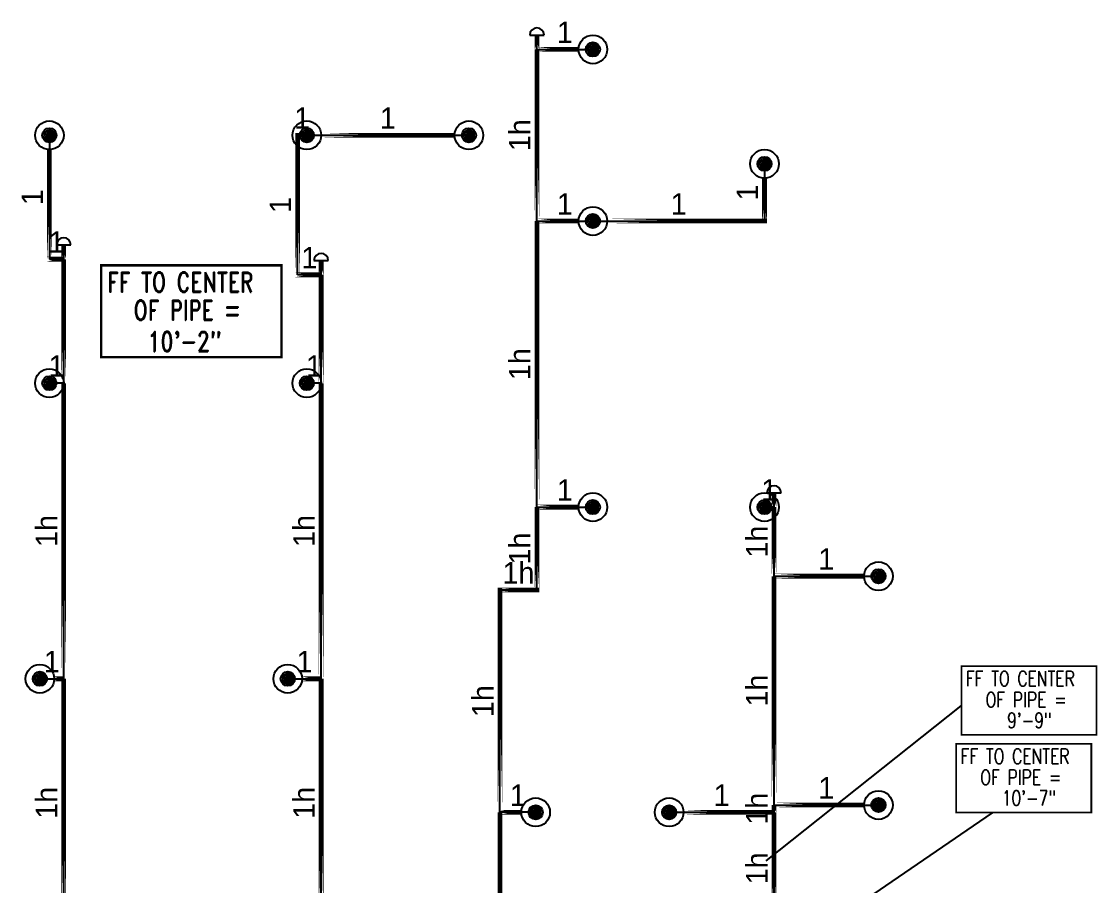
# Model space of a CAD drawing. Header units: inches. Extents: x -4258 to 19, y -149 to 1456.
# Drawn here: x -975.7 to -524.3, y 593 to 955.4 of the extents above; entities that cross this region are included whole.
import ezdxf
from ezdxf.enums import TextEntityAlignment as Align

# ---------------------------------------------------------------- set-up
doc = ezdxf.new("R2010")
doc.units = ezdxf.units.IN
doc.header["$MEASUREMENT"] = 0
for name, color, linetype in [('Coordination', 1, 'Continuous'), ('headdn', 1, 'Continuous'), ('PIPEBL', 1, 'Continuous'), ('PIPESPC', 1, 'Continuous'), ('spk-cap', 1, 'Continuous')]:
    doc.layers.add(name, color=color, linetype=linetype)
doc.styles.add('PDA1', font='ROMAND', dxfattribs={"width": 0.755})
doc.styles.add('PIPE', font='PIPE.SHX')

# ---------------------------------------------------------------- blocks, each defined once
blk = doc.blocks.new('dpend1')
for radius in [6, 3]:
    blk.add_circle((0, 0), radius)
for points in [[(0.01, 2.97), (-2.53, -1.59), (-2.62, 1.36)], [(0.01, 2.97), (-2.49, -1.59), (2.52, -1.59)], [(2.52, -1.59), (0.01, 2.97), (2.6, 1.47)], [(2.52, -1.59), (-2.53, -1.59), (0.01, -2.98)]]:
    blk.add_solid(points)
blk = doc.blocks.new('CAP')
blk.add_line((0, 3), (0, -3))
blk.add_arc((0, 0), 3, 270, 90)
blk = doc.blocks.new('PIPESPC')
at = {"layer": 'PIPESPC', "style": 'PIPE', "width": 0.9}
blk.add_attdef('SIZE', text='', height=9, dxfattribs=at).set_placement((0, 4.02), align=Align.CENTER)
at = {"layer": 'PIPESPC', "style": 'PIPE', "flags": 1}
blk.add_attdef('SCHED', (25.3, 3.89), '', height=9, dxfattribs=at)

msp = doc.modelspace()

# ---------------------------------------------------------------- linework, layer by layer
at = {"color": 1, "const_width": 2}
for points in [[(-759.48, 943.74), (-759.48, 949.74)], [(-759.48, 871.74), (-759.48, 943.74)], [(-759.48, 943.74), (-742, 943.74)], [(-859.89, 848.2), (-859.89, 908.74)], [(-850, 907.74), (-794, 907.74)], [(-964, 854.74), (-964, 901.74)], [(-664, 870.74), (-664, 889.74)], [(-759.48, 751.74), (-759.48, 871.74)], [(-759.48, 871.74), (-742, 871.74)], [(-730, 871.74), (-663, 871.74)], [(-958, 855.74), (-958, 861.74)], [(-965, 855.74), (-958, 855.74)], [(-958, 803.74), (-958, 855.74)], [(-850, 849.2), (-850, 855.2)], [(-860.89, 849.2), (-850, 849.2)], [(-850, 803.74), (-850, 849.2)], [(-958, 679.74), (-958, 803.74)], [(-850, 679.74), (-850, 803.74)], [(-660, 751.74), (-660, 757.74)], [(-759.48, 716), (-759.48, 751.74)], [(-759.48, 751.74), (-742, 751.74)], [(-660, 722.78), (-660, 751.74)], [(-660, 626.78), (-660, 722.78)], [(-660, 722.78), (-622.19, 722.78)], [(-775.97, 717), (-758.48, 717)], [(-774.97, 623.74), (-774.97, 718)], [(-962, 679.74), (-958, 679.74)], [(-958, 575.74), (-958, 679.74)], [(-858, 679.74), (-850, 679.74)], [(-850, 575.74), (-850, 679.74)], [(-660, 623.74), (-660, 626.78)], [(-660, 626.78), (-622.19, 626.78)], [(-774.97, 547.74), (-774.97, 623.74)], [(-774.97, 623.74), (-766, 623.74)], [(-698, 623.74), (-660, 623.74)], [(-660, 581.19), (-660, 623.74)]]:
    msp.add_lwpolyline(points, close=True, dxfattribs=at)
at = {"layer": 'Coordination'}
for p, q in [((-663.3, 603.45), (-581.46, 668.35)), ((-656.86, 563.07), (-568.42, 623.48))]:
    msp.add_line(p, q, dxfattribs=at)
for points, const_width in [([(-942.24, 853.17), (-942.24, 814.68), (-866.67, 814.68), (-866.67, 853.17), (-942.24, 853.17)], 1), ([(-581.36, 685.08), (-581.36, 656.21), (-524.68, 656.21), (-524.68, 685.08), (-581.36, 685.08)], 0.75), ([(-583.58, 652.5), (-583.58, 623.63), (-526.91, 623.63), (-526.91, 652.5), (-583.58, 652.5)], 0.75)]:
    msp.add_lwpolyline(points, dxfattribs=dict(at, const_width=const_width))
at = {"layer": 'PIPEBL'}
for p, q in [((-759.48, 943.74), (-759.48, 949.74)), ((-759.48, 871.74), (-759.48, 943.74)), ((-759.48, 943.74), (-736, 943.74)), ((-964, 907.74), (-964, 855.74)), ((-859.89, 849.2), (-859.89, 907.74)), ((-856, 907.74), (-859.89, 907.74)), ((-856, 907.74), (-788, 907.74)), ((-664, 895.74), (-664, 871.74)), ((-759.48, 751.74), (-759.48, 871.74)), ((-759.48, 871.74), (-736, 871.74)), ((-736, 871.74), (-664, 871.74)), ((-958, 855.74), (-958, 861.74)), ((-958, 855.74), (-964, 855.74)), ((-958, 803.74), (-958, 855.74)), ((-850, 849.2), (-850, 855.2)), ((-850, 849.2), (-859.89, 849.2)), ((-850, 803.74), (-850, 849.2)), ((-958, 803.74), (-964, 803.74)), ((-958, 679.74), (-958, 803.74)), ((-850, 803.74), (-856, 803.74)), ((-850, 679.74), (-850, 803.74)), ((-660, 751.74), (-660, 757.74)), ((-759.48, 717), (-759.48, 751.74)), ((-759.48, 751.74), (-736, 751.74)), ((-660, 751.74), (-664, 751.74)), ((-660, 722.78), (-660, 751.74)), ((-660, 626.78), (-660, 722.78)), ((-660, 722.78), (-616.19, 722.78)), ((-774.97, 623.74), (-774.97, 717)), ((-774.97, 717), (-759.48, 717)), ((-968, 679.74), (-958, 679.74)), ((-958, 575.74), (-958, 679.74)), ((-864, 679.74), (-850, 679.74)), ((-850, 575.74), (-850, 679.74)), ((-774.97, 547.74), (-774.97, 623.74)), ((-760, 623.74), (-774.97, 623.74)), ((-704, 623.74), (-660, 623.74)), ((-660, 623.74), (-660, 626.78)), ((-660, 626.78), (-616.19, 626.78)), ((-660, 576.69), (-660, 623.74))]:
    msp.add_line(p, q, dxfattribs=at)

# ---------------------------------------------------------------- block references
at = {"layer": 'headdn'}
for p in [(-736, 943.74), (-964, 907.74), (-856, 907.74), (-788, 907.74), (-664, 895.74), (-736, 871.74), (-964, 803.74), (-856, 803.74), (-736, 751.74), (-664, 751.74), (-616.19, 722.78), (-968, 679.74), (-864, 679.74), (-616.19, 626.78), (-760, 623.74), (-704, 623.74)]:
    msp.add_blockref('dpend1', p, dxfattribs=at)
at = {"layer": 'PIPESPC'}
ref = msp.add_blockref('PIPESPC', (-747.74, 943.74), dxfattribs=at)
ref.add_attrib('SIZE', '1', dxfattribs={"color": 0, "height": 9, "style": 'PIPE'}).set_placement((-747.74, 943.74), align=Align.BOTTOM_CENTER)
ref = msp.add_blockref('PIPESPC', (-857.94, 907.74), dxfattribs=at)
ref.add_attrib('SIZE', '1', dxfattribs={"color": 0, "height": 9, "style": 'PIPE'}).set_placement((-857.94, 907.74), align=Align.BOTTOM_CENTER)
ref = msp.add_blockref('PIPESPC', (-822, 907.74), dxfattribs=at)
ref.add_attrib('SIZE', '1', dxfattribs={"color": 0, "height": 9, "style": 'PIPE'}).set_placement((-822, 907.74), align=Align.BOTTOM_CENTER)
ref = msp.add_blockref('PIPESPC', (-759.48, 907.74), dxfattribs=dict(at, rotation=89.99999999999928))
ref.add_attrib('SIZE', '1h', dxfattribs={"color": 0, "height": 9, "rotation": 90, "style": 'PIPE'}).set_placement((-759.48, 907.74), align=Align.BOTTOM_CENTER)
ref = msp.add_blockref('PIPESPC', (-664, 883.74), dxfattribs=dict(at, rotation=90))
ref.add_attrib('SIZE', '1', dxfattribs={"color": 0, "height": 9, "rotation": 90, "style": 'PIPE'}).set_placement((-664, 883.74), align=Align.BOTTOM_CENTER)
ref = msp.add_blockref('PIPESPC', (-964, 881.74), dxfattribs=dict(at, rotation=90))
ref.add_attrib('SIZE', '1', dxfattribs={"color": 0, "height": 9, "rotation": 90, "style": 'PIPE'}).set_placement((-964, 881.74), align=Align.BOTTOM_CENTER)
ref = msp.add_blockref('PIPESPC', (-859.89, 878.47), dxfattribs=dict(at, rotation=90))
ref.add_attrib('SIZE', '1', dxfattribs={"color": 0, "height": 9, "rotation": 90, "style": 'PIPE'}).set_placement((-859.89, 878.47), align=Align.BOTTOM_CENTER)
ref = msp.add_blockref('PIPESPC', (-747.74, 871.74), dxfattribs=at)
ref.add_attrib('SIZE', '1', dxfattribs={"color": 0, "height": 9, "style": 'PIPE'}).set_placement((-747.74, 871.74), align=Align.BOTTOM_CENTER)
ref = msp.add_blockref('PIPESPC', (-700, 871.74), dxfattribs=at)
ref.add_attrib('SIZE', '1', dxfattribs={"color": 0, "height": 9, "style": 'PIPE'}).set_placement((-700, 871.74), align=Align.BOTTOM_CENTER)
ref = msp.add_blockref('PIPESPC', (-961, 855.74), dxfattribs=at)
ref.add_attrib('SIZE', '1', dxfattribs={"color": 0, "height": 9, "style": 'PIPE'}).set_placement((-961, 855.74), align=Align.BOTTOM_CENTER)
ref = msp.add_blockref('PIPESPC', (-854.94, 849.2), dxfattribs=at)
ref.add_attrib('SIZE', '1', dxfattribs={"color": 0, "height": 9, "style": 'PIPE'}).set_placement((-854.94, 849.2), align=Align.BOTTOM_CENTER)
ref = msp.add_blockref('PIPESPC', (-759.48, 811.74), dxfattribs=dict(at, rotation=90.00000000000087))
ref.add_attrib('SIZE', '1h', dxfattribs={"color": 0, "height": 9, "rotation": 90, "style": 'PIPE'}).set_placement((-759.48, 811.74), align=Align.BOTTOM_CENTER)
ref = msp.add_blockref('PIPESPC', (-961, 803.74), dxfattribs=at)
ref.add_attrib('SIZE', '1', dxfattribs={"color": 0, "height": 9, "style": 'PIPE'}).set_placement((-961, 803.74), align=Align.BOTTOM_CENTER)
ref = msp.add_blockref('PIPESPC', (-853, 803.74), dxfattribs=at)
ref.add_attrib('SIZE', '1', dxfattribs={"color": 0, "height": 9, "style": 'PIPE'}).set_placement((-853, 803.74), align=Align.BOTTOM_CENTER)
ref = msp.add_blockref('PIPESPC', (-747.74, 751.74), dxfattribs=at)
ref.add_attrib('SIZE', '1', dxfattribs={"color": 0, "height": 9, "style": 'PIPE'}).set_placement((-747.74, 751.74), align=Align.BOTTOM_CENTER)
ref = msp.add_blockref('PIPESPC', (-662, 751.74), dxfattribs=at)
ref.add_attrib('SIZE', '1', dxfattribs={"color": 0, "height": 9, "style": 'PIPE'}).set_placement((-662, 751.74), align=Align.BOTTOM_CENTER)
ref = msp.add_blockref('PIPESPC', (-958, 741.74), dxfattribs=dict(at, rotation=90))
ref.add_attrib('SIZE', '1h', dxfattribs={"color": 0, "height": 9, "rotation": 90, "style": 'PIPE'}).set_placement((-958, 741.74), align=Align.BOTTOM_CENTER)
ref = msp.add_blockref('PIPESPC', (-850, 741.74), dxfattribs=dict(at, rotation=89.99999999999959))
ref.add_attrib('SIZE', '1h', dxfattribs={"color": 0, "height": 9, "rotation": 90, "style": 'PIPE'}).set_placement((-850, 741.74), align=Align.BOTTOM_CENTER)
ref = msp.add_blockref('PIPESPC', (-759.48, 734.37), dxfattribs=dict(at, rotation=89.9999999999985))
ref.add_attrib('SIZE', '1h', dxfattribs={"color": 0, "height": 9, "rotation": 90, "style": 'PIPE'}).set_placement((-759.48, 734.37), align=Align.BOTTOM_CENTER)
ref = msp.add_blockref('PIPESPC', (-660, 737.26), dxfattribs=dict(at, rotation=90))
ref.add_attrib('SIZE', '1h', dxfattribs={"color": 0, "height": 9, "rotation": 90, "style": 'PIPE'}).set_placement((-660, 737.26), align=Align.BOTTOM_CENTER)
ref = msp.add_blockref('PIPESPC', (-638.09, 722.78), dxfattribs=at)
ref.add_attrib('SIZE', '1', dxfattribs={"color": 0, "height": 9, "style": 'PIPE'}).set_placement((-638.09, 722.78), align=Align.BOTTOM_CENTER)
ref = msp.add_blockref('PIPESPC', (-767.22, 717), dxfattribs=at)
ref.add_attrib('SIZE', '1h', dxfattribs={"color": 0, "height": 9, "style": 'PIPE'}).set_placement((-767.22, 717), align=Align.BOTTOM_CENTER)
ref = msp.add_blockref('PIPESPC', (-963, 679.74), dxfattribs=at)
ref.add_attrib('SIZE', '1', dxfattribs={"color": 0, "height": 9, "style": 'PIPE'}).set_placement((-963, 679.74), align=Align.BOTTOM_CENTER)
ref = msp.add_blockref('PIPESPC', (-857, 679.74), dxfattribs=at)
ref.add_attrib('SIZE', '1', dxfattribs={"color": 0, "height": 9, "style": 'PIPE'}).set_placement((-857, 679.74), align=Align.BOTTOM_CENTER)
ref = msp.add_blockref('PIPESPC', (-660, 674.78), dxfattribs=dict(at, rotation=90))
ref.add_attrib('SIZE', '1h', dxfattribs={"color": 0, "height": 9, "rotation": 90, "style": 'PIPE'}).set_placement((-660, 674.78), align=Align.BOTTOM_CENTER)
ref = msp.add_blockref('PIPESPC', (-774.97, 670.37), dxfattribs=dict(at, rotation=90))
ref.add_attrib('SIZE', '1h', dxfattribs={"color": 0, "height": 9, "rotation": 90, "style": 'PIPE'}).set_placement((-774.97, 670.37), align=Align.BOTTOM_CENTER)
ref = msp.add_blockref('PIPESPC', (-638.09, 626.78), dxfattribs=at)
ref.add_attrib('SIZE', '1', dxfattribs={"color": 0, "height": 9, "style": 'PIPE'}).set_placement((-638.09, 626.78), align=Align.BOTTOM_CENTER)
ref = msp.add_blockref('PIPESPC', (-958, 627.74), dxfattribs=dict(at, rotation=90))
ref.add_attrib('SIZE', '1h', dxfattribs={"color": 0, "height": 9, "rotation": 90, "style": 'PIPE'}).set_placement((-958, 627.74), align=Align.BOTTOM_CENTER)
ref = msp.add_blockref('PIPESPC', (-850, 627.74), dxfattribs=dict(at, rotation=90))
ref.add_attrib('SIZE', '1h', dxfattribs={"color": 0, "height": 9, "rotation": 90, "style": 'PIPE'}).set_placement((-850, 627.74), align=Align.BOTTOM_CENTER)
ref = msp.add_blockref('PIPESPC', (-767.48, 623.74), dxfattribs=at)
ref.add_attrib('SIZE', '1', dxfattribs={"color": 0, "height": 9, "style": 'PIPE'}).set_placement((-767.48, 623.74), align=Align.BOTTOM_CENTER)
ref = msp.add_blockref('PIPESPC', (-682, 623.74), dxfattribs=at)
ref.add_attrib('SIZE', '1', dxfattribs={"color": 0, "height": 9, "style": 'PIPE'}).set_placement((-682, 623.74), align=Align.BOTTOM_CENTER)
ref = msp.add_blockref('PIPESPC', (-660, 625.26), dxfattribs=dict(at, rotation=90))
ref.add_attrib('SIZE', '1h', dxfattribs={"color": 0, "height": 9, "rotation": 90, "style": 'PIPE'}).set_placement((-660, 625.26), align=Align.BOTTOM_CENTER)
ref = msp.add_blockref('PIPESPC', (-660, 600.22), dxfattribs=dict(at, rotation=90))
ref.add_attrib('SIZE', '1h', dxfattribs={"color": 0, "height": 9, "rotation": 90, "style": 'PIPE'}).set_placement((-660, 600.22), align=Align.BOTTOM_CENTER)
at = {"layer": 'spk-cap'}
for p, rotation in [((-759.48, 949.74), 90.00000000002701), ((-958, 861.74), 90.00000000002773), ((-850, 855.2), 90.00000000002773), ((-660, 757.74), 90.00000000002773)]:
    msp.add_blockref('CAP', p, dxfattribs=dict(at, rotation=rotation))

# ---------------------------------------------------------------- texts
at = {"layer": 'Coordination', "style": 'PDA1', "width": 0.755}
for s, height, p in [('FF TO CENTER', 8.4, (-939.73, 841.94)), ('OF PIPE = ', 8.4, (-928.72, 830.14)), ('10\'-2"', 8.4, (-922.81, 817)), ('FF TO CENTER', 6.3, (-579.48, 676.66)), ('OF PIPE = ', 6.3, (-571.22, 667.81)), ('9\'-9"', 6.3, (-562.24, 659.13)), ('FF TO CENTER', 6.3, (-581.7, 644.08)), ('OF PIPE = ', 6.3, (-573.44, 635.23)), ('10\'-7"', 6.3, (-564.47, 626.55))]:
    msp.add_text(s, height=height, dxfattribs=at).set_placement(p)

doc.saveas('drawing.dxf')
